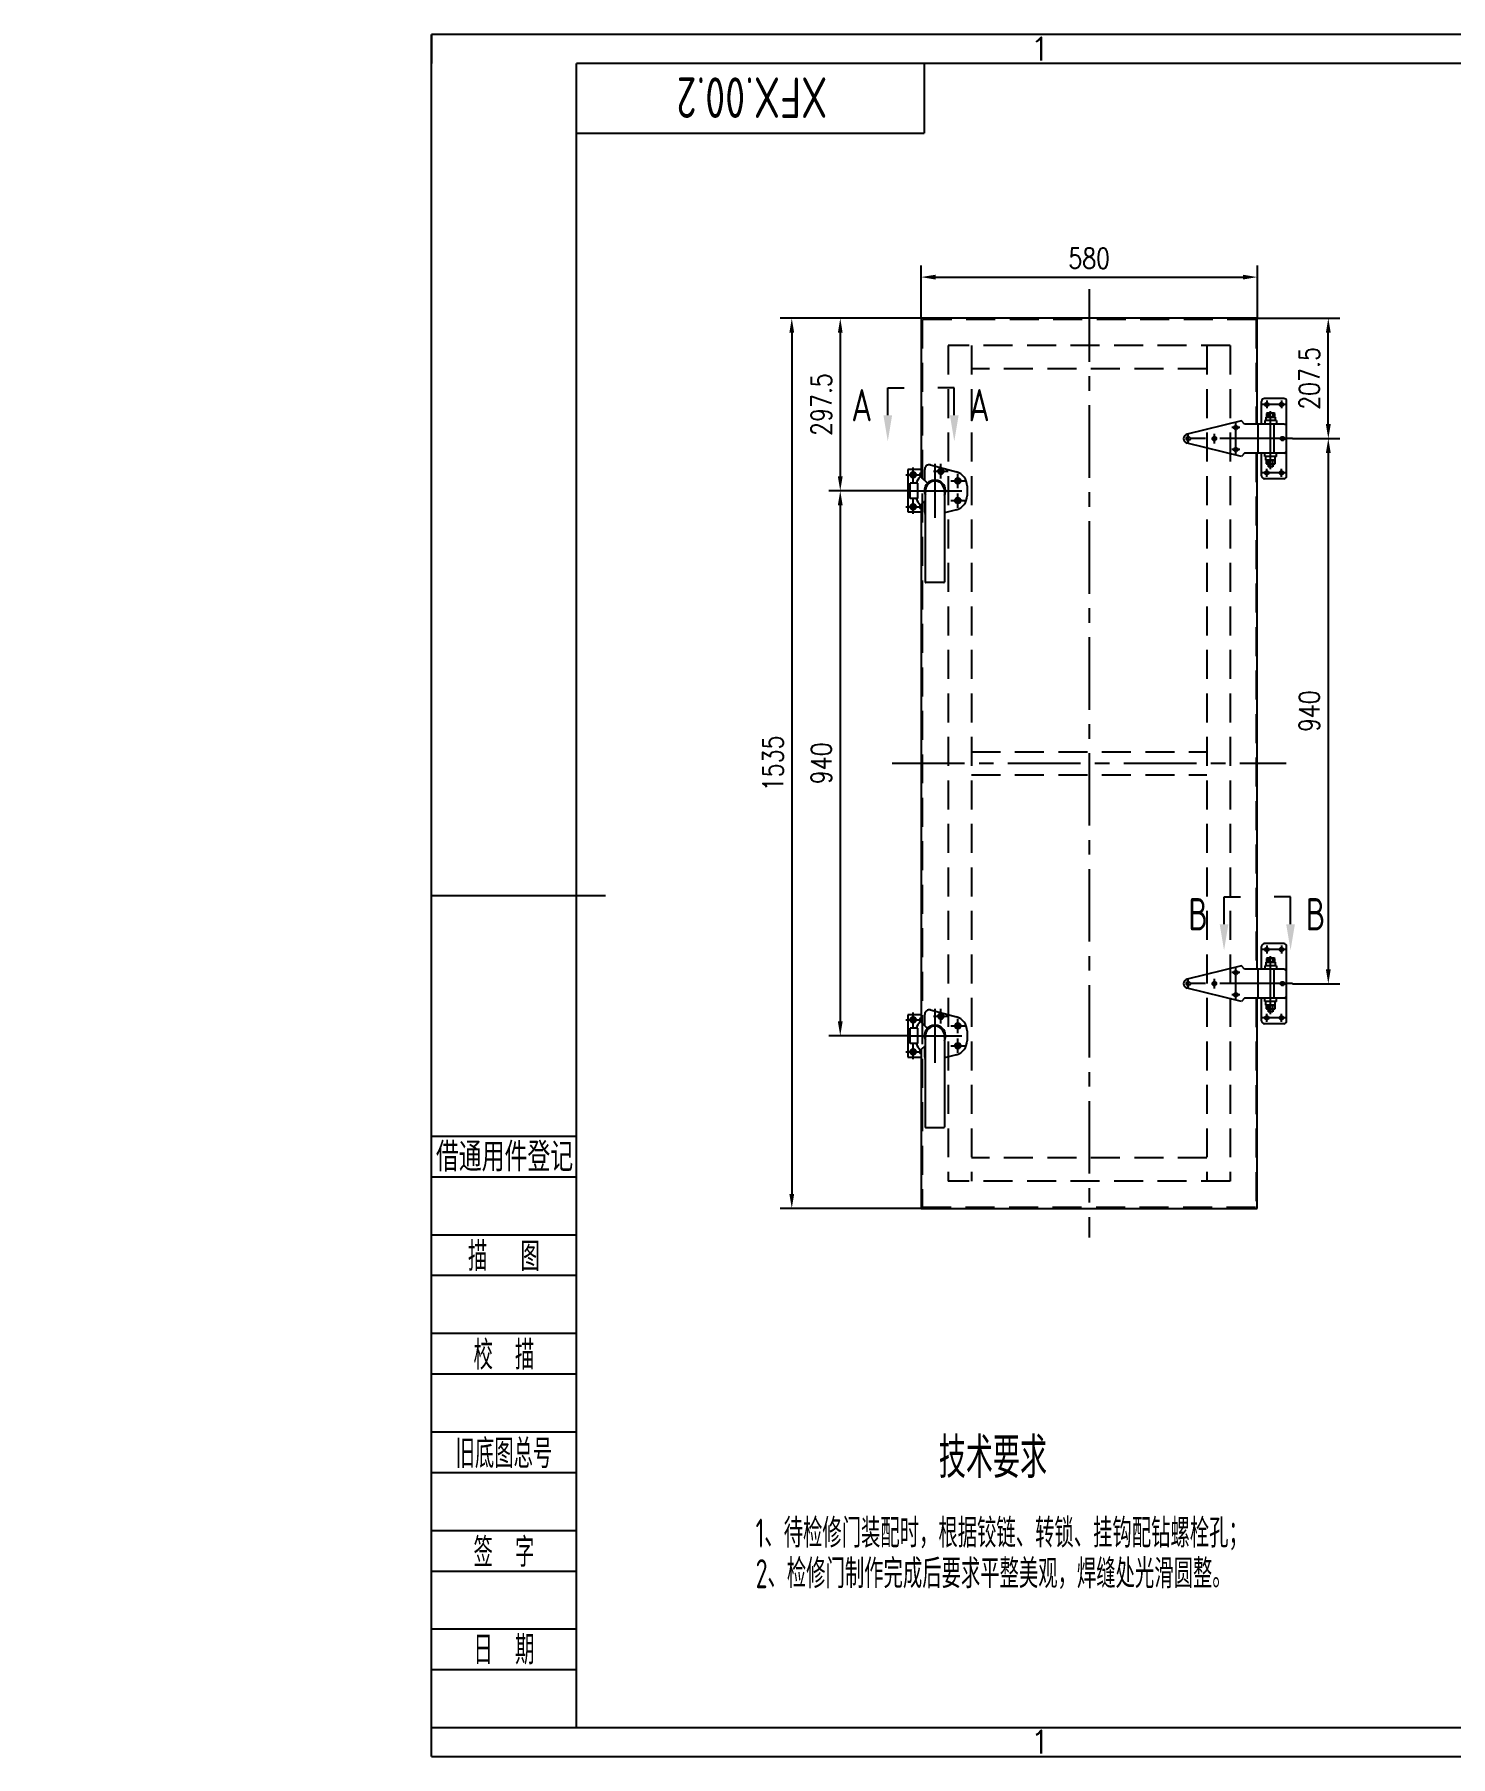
# Model space of a CAD drawing. Header units: inches. Extents: x -935 to 3950, y -50 to 2920.
# Drawn here: x -935 to 1508, y -50 to 2920 of the extents above; entities that cross this region are included whole.
import ezdxf
from ezdxf.enums import TextEntityAlignment as Align

# ---------------------------------------------------------------- set-up
doc = ezdxf.new("R2010")
doc.units = ezdxf.units.IN
doc.header["$LTSCALE"] = 100
doc.linetypes.add('CENTER', pattern=[2, 1.25, -0.25, 0.25, -0.25])
doc.linetypes.add('DASHED', pattern=[0.75, 0.5, -0.25])
for name, color, linetype in [('1轮廓实线层', 7, 'Continuous'), ('2细线层', 4, 'Continuous'), ('3中心线层', 1, 'CENTER'), ('4虚线层', 6, 'DASHED'), ('5剖面线层', 2, 'Continuous'), ('6文字层', 3, 'Continuous'), ('7标注层', 4, 'Continuous'), ('8符号标注层', 31, 'Continuous'), ('图框层', 7, 'Continuous')]:
    doc.layers.add(name, color=color, linetype=linetype)
doc.styles.add('PC_TEXTSTYLE', font='isocp.shx', dxfattribs={"width": 0.8, "bigfont": 'hzfs.shx'})
doc.styles.add('TH_GBDIM', font='romans.shx', dxfattribs={"width": 0.8, "bigfont": 'gbcbig.shx'})
doc.dimstyles.new('TH_GBDIM', dxfattribs={"dimscale": 10, "dimtxt": 3.5, "dimasz": 2.5, "dimexe": 2, "dimexo": 0, "dimgap": 1.5, "dimtad": 1, "dimdec": 1, "dimdsep": 46, "dimtxsty": 'TH_GBDIM', "dimcen": 2.5, "dimclrd": 130, "dimclre": 130, "dimclrt": 3, "dimadec": 0, "dimazin": 2, "dimtfac": 0.714286, "dimtdec": 1, "dimtmove": 0, "dimatfit": 3, "dimfxl": 0, "dimtzin": 0, "dimlwd": -1, "dimlwe": -1, "dimarcsym": 0})

# ---------------------------------------------------------------- blocks, each defined once
blk = doc.blocks.new('*D17')
at = {"layer": '7标注层', "color": 130, "transparency": 16777216}
for p, q in [((594.4, 2430.4), (594.4, 2521.5)), ((619.4, 2501.5), (1149.4, 2501.5)), ((1174.4, 2430.4), (1174.4, 2521.5))]:
    blk.add_line(p, q, dxfattribs=at)
for points in [[(619.4, 2505.6), (619.4, 2497.3), (594.4, 2501.5)], [(1149.4, 2505.6), (1149.4, 2497.3), (1174.4, 2501.5)]]:
    blk.add_solid(points, dxfattribs=at)
at = {"layer": 'Defpoints', "color": 0, "transparency": 16777216}
for p in [(1174.4, 2501.5), (594.4, 2430.4), (1174.4, 2430.4)]:
    blk.add_point(p, dxfattribs=at)
at = {"layer": '7标注层', "color": 3, "transparency": 16777216, "insert": (884.4, 2534), "char_height": 35, "attachment_point": 5, "style": 'TH_GBDIM'}
blk.add_mtext('580', dxfattribs=at)
blk = doc.blocks.new('*D18')
at = {"layer": '7标注层', "color": 130, "transparency": 16777216}
for p, q in [((594.4, 2430.4), (351.5, 2430.4)), ((371.5, 2405.4), (371.5, 920.4)), ((594.4, 895.4), (351.5, 895.4))]:
    blk.add_line(p, q, dxfattribs=at)
for points in [[(367.3, 2405.4), (375.6, 2405.4), (371.5, 2430.4)], [(367.3, 920.4), (375.6, 920.4), (371.5, 895.4)]]:
    blk.add_solid(points, dxfattribs=at)
at = {"layer": 'Defpoints', "color": 0, "transparency": 16777216}
for p in [(594.4, 2430.4), (371.5, 895.4), (594.4, 895.4)]:
    blk.add_point(p, dxfattribs=at)
at = {"layer": '7标注层', "color": 3, "transparency": 16777216, "insert": (339, 1662.9), "char_height": 35, "attachment_point": 5, "rotation": 90, "style": 'TH_GBDIM'}
blk.add_mtext('1535', dxfattribs=at)
blk = doc.blocks.new('*D19')
at = {"layer": '7标注层', "color": 130, "transparency": 16777216}
for p, q in [((1234.9, 2222.9), (1316.8, 2222.9)), ((1296.8, 2197.9), (1296.8, 1307.9)), ((1234.9, 1282.9), (1316.8, 1282.9))]:
    blk.add_line(p, q, dxfattribs=at)
for points in [[(1292.6, 2197.9), (1301, 2197.9), (1296.8, 2222.9)], [(1292.6, 1307.9), (1301, 1307.9), (1296.8, 1282.9)]]:
    blk.add_solid(points, dxfattribs=at)
at = {"layer": 'Defpoints', "color": 0, "transparency": 16777216}
for p in [(1234.9, 2222.9), (1234.9, 1282.9), (1296.8, 1282.9)]:
    blk.add_point(p, dxfattribs=at)
at = {"layer": '7标注层', "color": 3, "transparency": 16777216, "insert": (1264.3, 1752.9), "char_height": 35, "attachment_point": 5, "rotation": 90, "style": 'TH_GBDIM'}
blk.add_mtext('940', dxfattribs=at)
blk = doc.blocks.new('*D20')
at = {"layer": '7标注层', "color": 130, "transparency": 16777216}
for p, q in [((1174.4, 2430.4), (1316.8, 2430.4)), ((1296.8, 2247.9), (1296.8, 2405.4)), ((1234.9, 2222.9), (1316.8, 2222.9))]:
    blk.add_line(p, q, dxfattribs=at)
for points in [[(1292.6, 2405.4), (1301, 2405.4), (1296.8, 2430.4)], [(1292.6, 2247.9), (1301, 2247.9), (1296.8, 2222.9)]]:
    blk.add_solid(points, dxfattribs=at)
at = {"layer": 'Defpoints', "color": 0, "transparency": 16777216}
for p in [(1174.4, 2430.4), (1296.8, 2430.4), (1234.9, 2222.9)]:
    blk.add_point(p, dxfattribs=at)
at = {"layer": '7标注层', "color": 3, "transparency": 16777216, "insert": (1264.3, 2326.7), "char_height": 35, "attachment_point": 5, "rotation": 90, "style": 'TH_GBDIM'}
blk.add_mtext('207.5', dxfattribs=at)
blk = doc.blocks.new('*D21')
at = {"layer": '7标注层', "color": 130, "transparency": 16777216}
for p, q in [((594.4, 2430.4), (435.1, 2430.4)), ((455.1, 2405.4), (455.1, 2157.9)), ((571.9, 2132.9), (435.1, 2132.9))]:
    blk.add_line(p, q, dxfattribs=at)
for points in [[(450.9, 2405.4), (459.2, 2405.4), (455.1, 2430.4)], [(450.9, 2157.9), (459.2, 2157.9), (455.1, 2132.9)]]:
    blk.add_solid(points, dxfattribs=at)
at = {"layer": 'Defpoints', "color": 0, "transparency": 16777216}
for p in [(594.4, 2430.4), (455.1, 2132.9), (571.9, 2132.9)]:
    blk.add_point(p, dxfattribs=at)
at = {"layer": '7标注层', "color": 3, "transparency": 16777216, "insert": (422.6, 2281.7), "char_height": 35, "attachment_point": 5, "rotation": 90, "style": 'TH_GBDIM'}
blk.add_mtext('297.5', dxfattribs=at)
blk = doc.blocks.new('*D22')
at = {"layer": '7标注层', "color": 130, "transparency": 16777216}
for p, q in [((571.7, 2132.9), (435.1, 2132.9)), ((455.1, 2107.9), (455.1, 1217.9)), ((571.9, 1192.9), (435.1, 1192.9))]:
    blk.add_line(p, q, dxfattribs=at)
for points in [[(450.9, 2107.9), (459.2, 2107.9), (455.1, 2132.9)], [(450.9, 1217.9), (459.2, 1217.9), (455.1, 1192.9)]]:
    blk.add_solid(points, dxfattribs=at)
at = {"layer": 'Defpoints', "color": 0, "transparency": 16777216}
for p in [(571.7, 2132.9), (455.1, 1192.9), (571.9, 1192.9)]:
    blk.add_point(p, dxfattribs=at)
at = {"layer": '7标注层', "color": 3, "transparency": 16777216, "insert": (422.6, 1662.9), "char_height": 35, "attachment_point": 5, "rotation": 90, "style": 'TH_GBDIM'}
blk.add_mtext('940', dxfattribs=at)
blk = doc.blocks.new('PC_FJL_BLOCK')
at = {"layer": '2细线层'}
for p, q in [((-25, 102), (0, 102)), ((-25, 95), (0, 95)), ((-25, 85), (0, 85)), ((-25, 78), (0, 78)), ((-25, 68), (0, 68)), ((-25, 61), (0, 61)), ((-25, 51), (0, 51)), ((-25, 44), (0, 44)), ((-25, 34), (0, 34)), ((-25, 27), (0, 27)), ((-25, 17), (0, 17)), ((-25, 10), (0, 10)), ((-25, 0), (0, 0))]:
    blk.add_line(p, q, dxfattribs=at)
at = {"layer": '6文字层', "color": 3, "style": 'PC_TEXTSTYLE', "width": 0.715685}
blk.add_text('借通用件登记', height=5, dxfattribs=at).set_placement((-24.22, 95.91), (-0.56, 95.91), align=Align.FIT)
at = {"layer": '6文字层', "color": 3, "style": 'PC_TEXTSTYLE'}
for s, width, p in [('描   图', 0.6667, (-12.5, 81.5)), ('校  描', 0.667, (-12.5, 64.5)), ('旧底图总号', 0.667, (-12.5, 47.5)), ('签  字', 0.667, (-12.5, 30.5)), ('日  期', 0.667, (-12.49, 13.6))]:
    blk.add_text(s, height=5, dxfattribs=dict(at, width=width)).set_placement(p, align=Align.MIDDLE)
at = {"layer": '6文字层', "style": 'PC_TEXTSTYLE'}
for tag, width, p, p2 in [('借通用件登记', 0.671328, (-23.44, 86.36), (-1.25, 86.36)), ('描图', 2.120922, (-23.44, 69.36), (-1.25, 69.36)), ('校图', 2.149976, (-23.75, 52.06), (-1.25, 52.06)), ('旧底图总号', 0.761452, (-22.84, 35.67), (-1.86, 35.67)), ('签字', 2.026939, (-23.14, 18.37), (-1.56, 18.37)), ('日期', 1.89999, (-22.84, 1.37), (-2.17, 1.37))]:
    blk.add_attdef(tag, text='', height=5, dxfattribs=dict(at, width=width)).set_placement(p, p2, align=Align.FIT)
blk = doc.blocks.new('PC_TYDH_BLOCK')
at = {"layer": '2细线层', "linetype": 'Continuous'}
for p in [(60, 0), (0, -12)]:
    blk.add_line(p, (60, -12), dxfattribs=at)
at = {"layer": '6文字层', "style": 'PC_TEXTSTYLE', "width": 1.815486}
blk.add_attdef('图样代号', text='', height=7, rotation=180, dxfattribs=at).set_placement((58.24, -2.4), (2.35, -2.4), align=Align.FIT)

msp = doc.modelspace()

# ---------------------------------------------------------------- hatches: boundary and pattern name
at = {"layer": '5剖面线层', "extrusion": (0, -1.22461e-16, -1)}
h = msp.add_hatch(dxfattribs=at)
h.set_pattern_fill('ANSI31', color=256, scale=10, angle=270, style=0)
h.set_pattern_definition([(315, (1234.627, 1240.02), (22.4506, 22.4506), [])])
h.paths.add_polyline_path([(934.71, 1501.76), (934.33, 1501.38), (930.38, 1501.38), (930.01, 1501.76), (930.01, 1503.26), (930.37, 1503.88), (934.35, 1503.88), (934.71, 1503.26)])
at = {"layer": '5剖面线层'}
h = msp.add_hatch(dxfattribs=at)
h.set_pattern_fill('ANSI31', color=256, scale=10, style=0)
h.set_pattern_definition([(45, (-1234.627, 1758.495), (-22.4506, 22.4506), [])])
h.paths.add_polyline_path([(-934.71, 1496.76), (-934.33, 1497.13), (-930.38, 1497.13), (-930.01, 1496.76), (-930.01, 1495.26), (-930.37, 1494.64), (-934.35, 1494.64), (-934.71, 1495.26)])

# ---------------------------------------------------------------- linework, layer by layer
for p, q in [((1190.12, 2266.24), (1190.12, 2260.46)), ((1202.7, 2266.75), (1191.92, 2266.75)), ((1191.92, 2259.95), (1202.7, 2259.95)), ((1193.71, 2266.24), (1193.71, 2260.46)), ((1200.9, 2266.24), (1200.9, 2260.46)), ((1204.5, 2260.46), (1204.5, 2266.24)), ((1190.12, 2179.66), (1190.12, 2185.44)), ((1191.92, 2185.95), (1202.7, 2185.95)), ((1202.7, 2179.15), (1191.92, 2179.15)), ((1193.71, 2179.66), (1193.71, 2185.44)), ((1200.9, 2179.66), (1200.9, 2185.44)), ((1204.5, 2185.44), (1204.5, 2179.66)), ((1190.12, 1326.24), (1190.12, 1320.46)), ((1202.7, 1326.75), (1191.92, 1326.75)), ((1191.92, 1319.95), (1202.7, 1319.95)), ((1193.71, 1326.24), (1193.71, 1320.46)), ((1200.9, 1326.24), (1200.9, 1320.46)), ((1204.5, 1320.46), (1204.5, 1326.24)), ((1190.12, 1239.66), (1190.12, 1245.44)), ((1191.92, 1245.95), (1202.7, 1245.95)), ((1202.7, 1239.15), (1191.92, 1239.15)), ((1193.71, 1239.66), (1193.71, 1245.44)), ((1200.9, 1239.66), (1200.9, 1245.44)), ((1204.5, 1245.44), (1204.5, 1239.66))]:
    msp.add_line(p, q)
for centre, radius, start, end in [((1191.92, 2263.32), 3.42, 58.31982, 121.68018), ((1191.92, 2263.37), 3.42, 238.31982, 301.68018), ((1197.31, 2253.82), 12.93, 73.85137, 106.14863), ((1197.31, 2272.87), 12.93, 253.85137, 286.14863), ((1202.7, 2263.32), 3.42, 58.31982, 121.68018), ((1202.7, 2263.37), 3.42, 238.31982, 301.68018), ((1191.92, 2182.52), 3.42, 58.31982, 121.68018), ((1191.92, 2182.57), 3.42, 238.31982, 301.68018), ((1197.31, 2173.02), 12.93, 73.85137, 106.14863), ((1197.31, 2192.07), 12.93, 253.85137, 286.14863), ((1202.7, 2182.52), 3.42, 58.31982, 121.68018), ((1202.7, 2182.57), 3.42, 238.31982, 301.68018), ((1191.92, 1323.32), 3.42, 58.31982, 121.68018), ((1191.92, 1323.37), 3.42, 238.31982, 301.68018), ((1197.31, 1313.82), 12.93, 73.85137, 106.14863), ((1197.31, 1332.87), 12.93, 253.85137, 286.14863), ((1202.7, 1323.32), 3.42, 58.31982, 121.68018), ((1202.7, 1323.37), 3.42, 238.31982, 301.68018), ((1191.92, 1242.52), 3.42, 58.31982, 121.68018), ((1191.92, 1242.57), 3.42, 238.31982, 301.68018), ((1197.31, 1233.02), 12.93, 73.85137, 106.14863), ((1197.31, 1252.07), 12.93, 253.85137, 286.14863), ((1202.7, 1242.52), 3.42, 58.31982, 121.68018), ((1202.7, 1242.57), 3.42, 238.31982, 301.68018)]:
    msp.add_arc(centre, radius, start, end)
at = {"layer": '1轮廓实线层', "color": 0}
for p, q in [((594.36, 2430.45), (594.36, 2156.89)), ((1174.36, 2430.45), (594.36, 2430.45)), ((1174.36, 2247.95), (1174.36, 2430.45)), ((1174.36, 1307.95), (1174.36, 2197.95)), ((571.86, 2169.45), (571.86, 2096.45)), ((594.36, 2169.45), (571.86, 2169.45)), ((600.81, 2150.45), (600.81, 2169.96)), ((610.92, 2177.68), (655.41, 2165.49)), ((588.86, 2145.95), (575.86, 2145.95)), ((575.86, 2119.95), (575.86, 2145.95)), ((588.86, 2119.95), (588.86, 2145.95)), ((594.28, 2156.98), (605.42, 2145.84)), ((673.81, 2141.37), (673.81, 2124.52)), ((588.86, 2119.95), (575.86, 2119.95)), ((601.81, 2116.45), (594.28, 2108.92)), ((594.36, 2109), (594.36, 1216.89)), ((600.81, 2095.93), (600.81, 2115.45)), ((601.81, 1975.57), (601.81, 2130.69)), ((634.82, 2130.82), (634.81, 2130.69)), ((634.81, 2130.69), (634.81, 1975.57)), ((571.86, 2096.45), (594.36, 2096.45)), ((578.26, 2106.34), (578.26, 2104.55)), ((655.41, 2100.41), (634.81, 2094.76)), ((633.81, 1974.57), (602.81, 1974.57)), ((1174.36, 895.45), (1174.36, 1257.95)), ((571.86, 1229.45), (571.86, 1156.45)), ((594.36, 1229.45), (571.86, 1229.45)), ((600.81, 1210.45), (600.81, 1229.96)), ((610.92, 1237.68), (655.41, 1225.49)), ((588.86, 1205.95), (575.86, 1205.95)), ((575.86, 1179.95), (575.86, 1205.95)), ((588.86, 1179.95), (588.86, 1205.95)), ((594.28, 1216.98), (605.42, 1205.84)), ((601.81, 1035.57), (601.81, 1190.69)), ((634.82, 1190.82), (634.81, 1190.69)), ((634.81, 1190.69), (634.81, 1035.57)), ((673.81, 1201.37), (673.81, 1184.52)), ((588.86, 1179.95), (575.86, 1179.95)), ((578.26, 1166.34), (578.26, 1164.55)), ((601.81, 1176.45), (594.28, 1168.92)), ((594.36, 1169), (594.36, 895.45)), ((600.81, 1155.93), (600.81, 1175.45)), ((655.41, 1160.41), (634.81, 1154.76)), ((571.86, 1156.45), (594.36, 1156.45)), ((633.81, 1034.57), (602.81, 1034.57)), ((594.36, 895.45), (1174.36, 895.45))]:
    msp.add_line(p, q, dxfattribs=at)
at = {"layer": '1轮廓实线层'}
for p, q in [((1181.81, 2247.95), (1181.81, 2287.2)), ((1219.81, 2292.2), (1186.81, 2292.2)), ((1224.81, 2158.7), (1224.81, 2287.2)), ((1205.31, 2259.95), (1189.31, 2259.95)), ((1189.31, 2259.95), (1189.31, 2253.95)), ((1205.31, 2259.95), (1205.31, 2253.95)), ((1147.31, 2253.7), (1053.41, 2230.72)), ((1152.31, 2247.95), (1147.31, 2253.7)), ((1219.81, 2247.95), (1152.31, 2247.95)), ((1207.31, 2253.95), (1187.31, 2253.95)), ((1187.31, 2253.95), (1187.31, 2247.95)), ((1203.31, 2197.95), (1203.31, 2247.95)), ((1207.31, 2253.95), (1207.31, 2247.95)), ((1147.31, 2192.2), (1053.41, 2215.18)), ((1152.31, 2197.95), (1147.31, 2192.2)), ((1219.81, 2197.95), (1152.31, 2197.95)), ((1181.81, 2158.7), (1181.81, 2197.95)), ((1187.31, 2191.95), (1187.31, 2197.95)), ((1207.31, 2191.95), (1207.31, 2197.95)), ((1207.31, 2191.95), (1187.31, 2191.95)), ((1189.31, 2185.95), (1189.31, 2191.95)), ((1205.31, 2185.95), (1189.31, 2185.95)), ((1193.31, 2179.15), (1193.31, 2174.56)), ((1201.31, 2174.56), (1193.31, 2174.56)), ((1201.31, 2179.15), (1201.31, 2174.56)), ((1205.31, 2185.95), (1205.31, 2191.95)), ((1219.81, 2153.7), (1186.81, 2153.7)), ((-250, 1435), (50, 1435)), ((1181.81, 1307.95), (1181.81, 1347.2)), ((1219.81, 1352.2), (1186.81, 1352.2)), ((1224.81, 1218.7), (1224.81, 1347.2)), ((1147.31, 1313.7), (1053.41, 1290.72)), ((1152.31, 1307.95), (1147.31, 1313.7)), ((1219.81, 1307.95), (1152.31, 1307.95)), ((1207.31, 1313.95), (1187.31, 1313.95)), ((1187.31, 1313.95), (1187.31, 1307.95)), ((1205.31, 1319.95), (1189.31, 1319.95)), ((1189.31, 1319.95), (1189.31, 1313.95)), ((1203.31, 1257.95), (1203.31, 1307.95)), ((1205.31, 1319.95), (1205.31, 1313.95)), ((1207.31, 1313.95), (1207.31, 1307.95)), ((1147.31, 1252.2), (1053.41, 1275.18)), ((1152.31, 1257.95), (1147.31, 1252.2)), ((1219.81, 1257.95), (1152.31, 1257.95)), ((1181.81, 1218.7), (1181.81, 1257.95)), ((1187.31, 1251.95), (1187.31, 1257.95)), ((1207.31, 1251.95), (1187.31, 1251.95)), ((1189.31, 1245.95), (1189.31, 1251.95)), ((1205.31, 1245.95), (1205.31, 1251.95)), ((1207.31, 1251.95), (1207.31, 1257.95)), ((1205.31, 1245.95), (1189.31, 1245.95)), ((1193.31, 1239.15), (1193.31, 1234.56)), ((1201.31, 1234.56), (1193.31, 1234.56)), ((1201.31, 1239.15), (1201.31, 1234.56)), ((1219.81, 1213.7), (1186.81, 1213.7))]:
    msp.add_line(p, q, dxfattribs=at)
for centre in [(1190.81, 2281.95), (1215.81, 2281.95), (1137.31, 2241.95), (1055.31, 2222.95), (1100.31, 2222.95), (1137.31, 2203.95), (1217.81, 2222.95), (1190.81, 2163.95), (1215.81, 2163.95), (1190.81, 1341.95), (1215.81, 1341.95), (1055.31, 1282.95), (1100.31, 1282.95), (1137.31, 1301.95), (1217.81, 1282.95), (1137.31, 1263.95), (1190.81, 1223.95), (1215.81, 1223.95)]:
    msp.add_circle(centre, 3.25, dxfattribs=at)
at = {"layer": '1轮廓实线层', "color": 0}
for centre, radius in [((628.56, 2166.95), 2.75), ((580.86, 2160.45), 5), ((580.86, 2160.45), 2.75), ((658, 2149.95), 5), ((658, 2149.95), 2.75), ((580.86, 2105.45), 5), ((658, 2115.95), 5), ((658, 2115.95), 2.75), ((580.86, 2105.45), 2.75), ((580.86, 1220.45), 5), ((580.86, 1220.45), 2.75), ((628.56, 1226.95), 2.75), ((658, 1209.95), 5), ((658, 1209.95), 2.75), ((580.86, 1165.45), 5), ((580.86, 1165.45), 2.75), ((658, 1175.95), 5), ((658, 1175.95), 2.75)]:
    msp.add_circle(centre, radius, dxfattribs=at)
at = {"layer": '1轮廓实线层'}
for centre, radius, start, end in [((1186.81, 2287.2), 5, 90, 180), ((1219.81, 2287.2), 5, 0, 90), ((1055.31, 2222.95), 8, 103.75099, 256.24901), ((1219.81, 2242.95), 5, 0, 90), ((1219.81, 2202.95), 5, 270, 0), ((1186.81, 2158.7), 5, 180, 270), ((1219.81, 2158.7), 5, 270, 0), ((1186.81, 1347.2), 5, 90, 180), ((1219.81, 1347.2), 5, 0, 90), ((1219.81, 1302.95), 5, 0, 90), ((1055.31, 1282.95), 8, 103.75099, 256.24901), ((1219.81, 1262.95), 5, 270, 0), ((1186.81, 1218.7), 5, 180, 270), ((1219.81, 1218.7), 5, 270, 0)]:
    msp.add_arc(centre, radius, start, end, dxfattribs=at)
at = {"layer": '1轮廓实线层', "color": 0}
for centre, radius, start, end in [((608.81, 2169.96), 8, 74.67849, 180), ((628.56, 2166.95), 5, 95.02455, 54.33243), ((618.31, 2132.95), 35, 136.68541, 158.19625), ((596.86, 2160.45), 5, 120, 221.18454), ((593.57, 2156.27), 1, 45, 136.68541), ((596.86, 2160.45), 2.75, 155.38002, 204.61998), ((618.31, 2132.95), 18.22, 138.14609, 205.10187), ((618.31, 2132.95), 16.64, 352.66867, 187.33133), ((618.31, 2132.95), 18.48, 333.21793, 135), ((648.81, 2141.37), 25, 0, 74.67849), ((618.31, 2132.95), 35, 201.80375, 223.31459), ((596.86, 2105.45), 5, 138.81524, 240), ((593.57, 2109.62), 1, 223.31459, 315), ((648.81, 2124.52), 25, 285.32151, 0), ((596.86, 2105.45), 2.75, 155.38002, 204.61998), ((608.81, 2095.93), 8, 180, 208.95502), ((602.81, 1975.57), 1, 180, 270), ((633.81, 1975.57), 1, 270, 0), ((596.86, 1220.45), 5, 120, 221.18454), ((596.86, 1220.45), 2.75, 155.38002, 204.61998), ((608.81, 1229.96), 8, 74.67849, 180), ((628.56, 1226.95), 5, 95.02455, 54.33243), ((648.81, 1201.37), 25, 0, 74.67849), ((618.31, 1192.95), 35, 136.68541, 158.19625), ((593.57, 1216.27), 1, 45, 136.68541), ((618.31, 1192.95), 18.22, 138.14609, 205.10187), ((618.31, 1192.95), 16.64, 352.66867, 187.33133), ((618.31, 1192.95), 18.48, 333.21793, 135), ((618.31, 1192.95), 35, 201.80375, 223.31459), ((596.86, 1165.45), 5, 138.81524, 240), ((593.57, 1169.62), 1, 223.31459, 315), ((596.86, 1165.45), 2.75, 155.38002, 204.61998), ((648.81, 1184.52), 25, 285.32151, 0), ((608.81, 1155.93), 8, 180, 208.95502), ((602.81, 1035.57), 1, 180, 270), ((633.81, 1035.57), 1, 270, 0)]:
    msp.add_arc(centre, radius, start, end, dxfattribs=at)
for points, knots in [([(631.47, 2171.01), (631.44, 2171.03), (631, 2171.34), (629.98, 2171.76), (628.85, 2171.97), (628.2, 2171.93), (628.12, 2171.93)], [0, 0, 0, 0, 0.0358734, 0.4496697, 0.9270616, 1, 1, 1, 1]), ([(605.42, 2145.84), (605.41, 2145.83), (605.4, 2145.81), (605.28, 2145.69), (605.09, 2145.51), (604.9, 2145.31), (604.78, 2145.16), (604.74, 2145.1)], [0, 0, 0, 0, 0.2143496, 0.4287079, 0.6432114, 0.8577279, 1, 1, 1, 1]), ([(601.81, 2130.69), (601.81, 2130.71), (601.81, 2130.75), (601.8, 2130.79), (601.8, 2130.82)], [0, 0, 0, 0, 0.3541795, 1, 1, 1, 1]), ([(631.47, 1231.01), (631.44, 1231.03), (631, 1231.34), (629.98, 1231.76), (628.85, 1231.97), (628.2, 1231.93), (628.12, 1231.93)], [0, 0, 0, 0, 0.0358734, 0.4496697, 0.9270616, 1, 1, 1, 1]), ([(601.81, 1190.69), (601.81, 1190.71), (601.81, 1190.75), (601.8, 1190.79), (601.8, 1190.82)], [0, 0, 0, 0, 0.3541795, 1, 1, 1, 1]), ([(605.42, 1205.84), (605.41, 1205.83), (605.4, 1205.81), (605.28, 1205.69), (605.09, 1205.51), (604.9, 1205.31), (604.78, 1205.16), (604.74, 1205.1)], [0, 0, 0, 0, 0.2143496, 0.4287079, 0.6432114, 0.8577279, 1, 1, 1, 1])]:
    msp.add_open_spline(points, degree=3, knots=knots, dxfattribs=at)
at = {"layer": '2细线层'}
for p, q in [((-250, -50), (-250, 2920)), ((3950, 2920), (-250, 2920)), ((-250, 2920), (-250, 2870)), ((1193.91, 2179.15), (1193.91, 2174.56)), ((1193.91, 2179.15), (1193.91, 2174.56)), ((1200.71, 2179.15), (1200.71, 2174.56)), ((1193.91, 1239.15), (1193.91, 1234.56)), ((1193.91, 1239.15), (1193.91, 1234.56)), ((1200.71, 1239.15), (1200.71, 1234.56)), ((-250, -50), (-250, 0)), ((-250, -50), (3950, -50))]:
    msp.add_line(p, q, dxfattribs=at)
at = {"layer": '3中心线层'}
for p, q in [((884.36, 2480.45), (884.36, 845.45)), ((1190.81, 2288.7), (1190.81, 2275.2)), ((1215.81, 2288.7), (1215.81, 2275.2)), ((1224.81, 2281.95), (1181.81, 2281.95)), ((1197.31, 2170.17), (1197.31, 2270.5)), ((1055.31, 2214.71), (1055.31, 2231.18)), ((1100.31, 2214.71), (1100.31, 2231.18)), ((1143.93, 2241.95), (1130.68, 2241.95)), ((1137.31, 2194.64), (1137.31, 2251.25)), ((1234.94, 2222.95), (1041.6, 2222.95)), ((1143.93, 2203.95), (1130.68, 2203.95)), ((580.86, 2147.95), (580.86, 2172.95)), ((618.31, 2179.59), (618.31, 2086.3)), ((628.56, 2154.45), (628.56, 2179.45)), ((1190.81, 2157.2), (1190.81, 2170.7)), ((1215.81, 2157.2), (1215.81, 2170.7)), ((568.36, 2160.45), (593.36, 2160.45)), ((616.06, 2166.95), (641.06, 2166.95)), ((645.5, 2149.95), (670.5, 2149.95)), ((658, 2137.45), (658, 2162.45)), ((1224.81, 2163.95), (1181.81, 2163.95)), ((571.66, 2132.95), (664.95, 2132.95)), ((580.86, 2092.95), (580.86, 2117.95)), ((645.5, 2115.95), (670.5, 2115.95)), ((658, 2103.45), (658, 2128.45)), ((568.36, 2105.45), (593.36, 2105.45)), ((544.36, 1662.95), (1224.36, 1662.95)), ((1224.81, 1341.95), (1181.81, 1341.95)), ((1190.81, 1348.7), (1190.81, 1335.2)), ((1215.81, 1348.7), (1215.81, 1335.2)), ((1137.31, 1254.64), (1137.31, 1311.25)), ((1197.31, 1230.17), (1197.31, 1330.5)), ((1234.94, 1282.95), (1041.6, 1282.95)), ((1055.31, 1274.71), (1055.31, 1291.18)), ((1100.31, 1274.71), (1100.31, 1291.18)), ((1143.93, 1301.95), (1130.68, 1301.95)), ((1143.93, 1263.95), (1130.68, 1263.95)), ((568.36, 1220.45), (593.36, 1220.45)), ((580.86, 1207.95), (580.86, 1232.95)), ((616.06, 1226.95), (641.06, 1226.95)), ((618.31, 1239.59), (618.31, 1146.3)), ((628.56, 1214.45), (628.56, 1239.45)), ((658, 1197.45), (658, 1222.45)), ((1224.81, 1223.95), (1181.81, 1223.95)), ((1190.81, 1217.2), (1190.81, 1230.7)), ((1215.81, 1217.2), (1215.81, 1230.7)), ((571.66, 1192.95), (664.95, 1192.95)), ((645.5, 1209.95), (670.5, 1209.95)), ((658, 1163.45), (658, 1188.45)), ((568.36, 1165.45), (593.36, 1165.45)), ((580.86, 1152.95), (580.86, 1177.95)), ((645.5, 1175.95), (670.5, 1175.95))]:
    msp.add_line(p, q, dxfattribs=at)
at = {"layer": '4虚线层', "color": 6}
for p, q in [((596.36, 2428.45), (596.36, 897.45)), ((1172.36, 2428.45), (596.36, 2428.45)), ((1172.36, 2428.45), (1172.36, 2247.95)), ((641.36, 2383.45), (641.36, 942.45)), ((1127.36, 2383.45), (641.36, 2383.45)), ((681.36, 2383.45), (681.36, 942.45)), ((1087.36, 2383.45), (1087.36, 942.45)), ((1127.36, 2383.45), (1127.36, 942.45)), ((1087.36, 2343.45), (681.36, 2343.45)), ((1172.36, 2197.95), (1172.36, 1307.95)), ((681.36, 1682.95), (1087.36, 1682.95)), ((681.36, 1642.95), (1087.36, 1642.95)), ((1172.36, 1257.95), (1172.36, 897.45)), ((1087.36, 982.45), (681.36, 982.45)), ((1127.36, 942.45), (641.36, 942.45)), ((596.36, 897.45), (1172.36, 897.45))]:
    msp.add_line(p, q, dxfattribs=at)
at = {"layer": '4虚线层'}
for p, q in [((1175.31, 2247.95), (1175.31, 2197.95)), ((1175.31, 1307.95), (1175.31, 1257.95))]:
    msp.add_line(p, q, dxfattribs=at)
at = {"layer": '7标注层', "color": 130}
for p, q in [((537.04, 2263.32), (537.04, 2310.76)), ((651.69, 2263.32), (651.69, 2310.76)), ((1117.04, 1385.4), (1117.04, 1432.84)), ((1231.69, 1385.4), (1231.69, 1432.84))]:
    msp.add_line(p, q, dxfattribs=at)
for points in [[(529.54, 2263.32), (544.54, 2263.32), (537.04, 2218.32)], [(659.19, 2263.32), (644.19, 2263.32), (651.69, 2218.32)], [(1109.54, 1385.4), (1124.54, 1385.4), (1117.04, 1340.4)], [(1239.19, 1385.4), (1224.19, 1385.4), (1231.69, 1340.4)]]:
    msp.add_solid(points, dxfattribs=at)
at = {"layer": '8符号标注层', "color": 7}
for p, q in [((537.04, 2310.76), (565.16, 2310.76)), ((651.69, 2310.76), (623.57, 2310.76)), ((1117.04, 1432.84), (1145.16, 1432.84)), ((1231.69, 1432.84), (1203.57, 1432.84))]:
    msp.add_line(p, q, dxfattribs=at)
at = {"layer": '图框层'}
for p, q in [((0, 0), (0, 2870)), ((3900, 2870), (0, 2870)), ((0, 0), (3900, 0))]:
    msp.add_line(p, q, dxfattribs=at)

# ---------------------------------------------------------------- block references
ref = msp.add_blockref('PC_TYDH_BLOCK', (0, 2870), dxfattribs=dict(at, xscale=10, yscale=10, zscale=10))
ref.add_attrib('图样代号', 'XFX.00.2', dxfattribs={"layer": '6文字层', "height": 70, "rotation": 180, "style": 'PC_TEXTSTYLE', "width": 0.8}).set_placement((302.93, 2845.97), align=Align.CENTER)
at = {"layer": '图框层', "xscale": 10, "yscale": 10, "zscale": 10}
msp.add_blockref('PC_FJL_BLOCK', (0, 0), dxfattribs=at)

# ---------------------------------------------------------------- texts
at = {"layer": '6文字层', "style": 'TH_GBDIM'}
for p in [(800, 2895), (800, -25)]:
    msp.add_text('1', height=40, dxfattribs=at).set_placement(p, align=Align.MIDDLE)
at = {"layer": '6文字层', "style": 'PC_TEXTSTYLE', "width": 0.667}
msp.add_text('技术要求', height=70, dxfattribs=at).set_placement((718.4, 500.41), align=Align.TOP_CENTER)
for s, p in [('1、待检修门装配时，根据铰链、转锁、挂钩配钻螺栓孔；', (309.2, 360.41)), ('2、检修门制作完成后要求平整美观，焊缝处光滑圆整。', (309.2, 290.41))]:
    msp.add_text(s, height=50, dxfattribs=at).set_placement(p, align=Align.TOP_LEFT)
at = {"layer": '6文字层', "char_height": 55.68, "attachment_point": 2, "style": 'PC_TEXTSTYLE'}
for s, insert in [('A', (492.21, 2308.49)), ('A', (694.87, 2308.49)), ('B', (1072.21, 1430.57)), ('B', (1274.87, 1430.57))]:
    msp.add_mtext(s, dxfattribs=dict(at, insert=insert))

# ---------------------------------------------------------------- dimensions: what is measured, and where the dimension line sits
at = {"layer": '7标注层'}
dim = msp.add_linear_dim(base=(1174.36, 2501.47), p1=(594.36, 2430.45), p2=(1174.36, 2430.45), dimstyle='TH_GBDIM', dxfattribs=at)
dim.commit()
dim.dimension.update_dxf_attribs({"geometry": '*D17', "text_midpoint": (884.36, 2501.47), "dimtype": 160})
for base, p1, p2, picture, middle in [((371.46, 895.45), (594.36, 2430.45), (594.36, 895.45), '*D18', (371.46, 1662.95)), ((455.08, 2132.95), (594.36, 2430.45), (571.86, 2132.95), '*D21', (455.08, 2281.7)), ((455.08, 1192.95), (571.66, 2132.95), (571.86, 1192.95), '*D22', (455.08, 1662.95))]:
    dim = msp.add_linear_dim(base=base, p1=p1, p2=p2, angle=90, dimstyle='TH_GBDIM', dxfattribs=at)
    dim.commit()
    dim.dimension.update_dxf_attribs({"geometry": picture, "text_midpoint": middle, "dimtype": 160})
for base, p2, picture, middle in [((1296.8, 2430.45), (1174.36, 2430.45), '*D20', (1264.3, 2326.7)), ((1296.8, 1282.95), (1234.94, 1282.95), '*D19', (1264.3, 1752.95))]:
    dim = msp.add_linear_dim(base=base, p1=(1234.94, 2222.95), p2=p2, angle=90, dimstyle='TH_GBDIM', dxfattribs=at)
    dim.commit()
    dim.dimension.update_dxf_attribs({"geometry": picture, "text_midpoint": middle})

doc.saveas('drawing.dxf')
